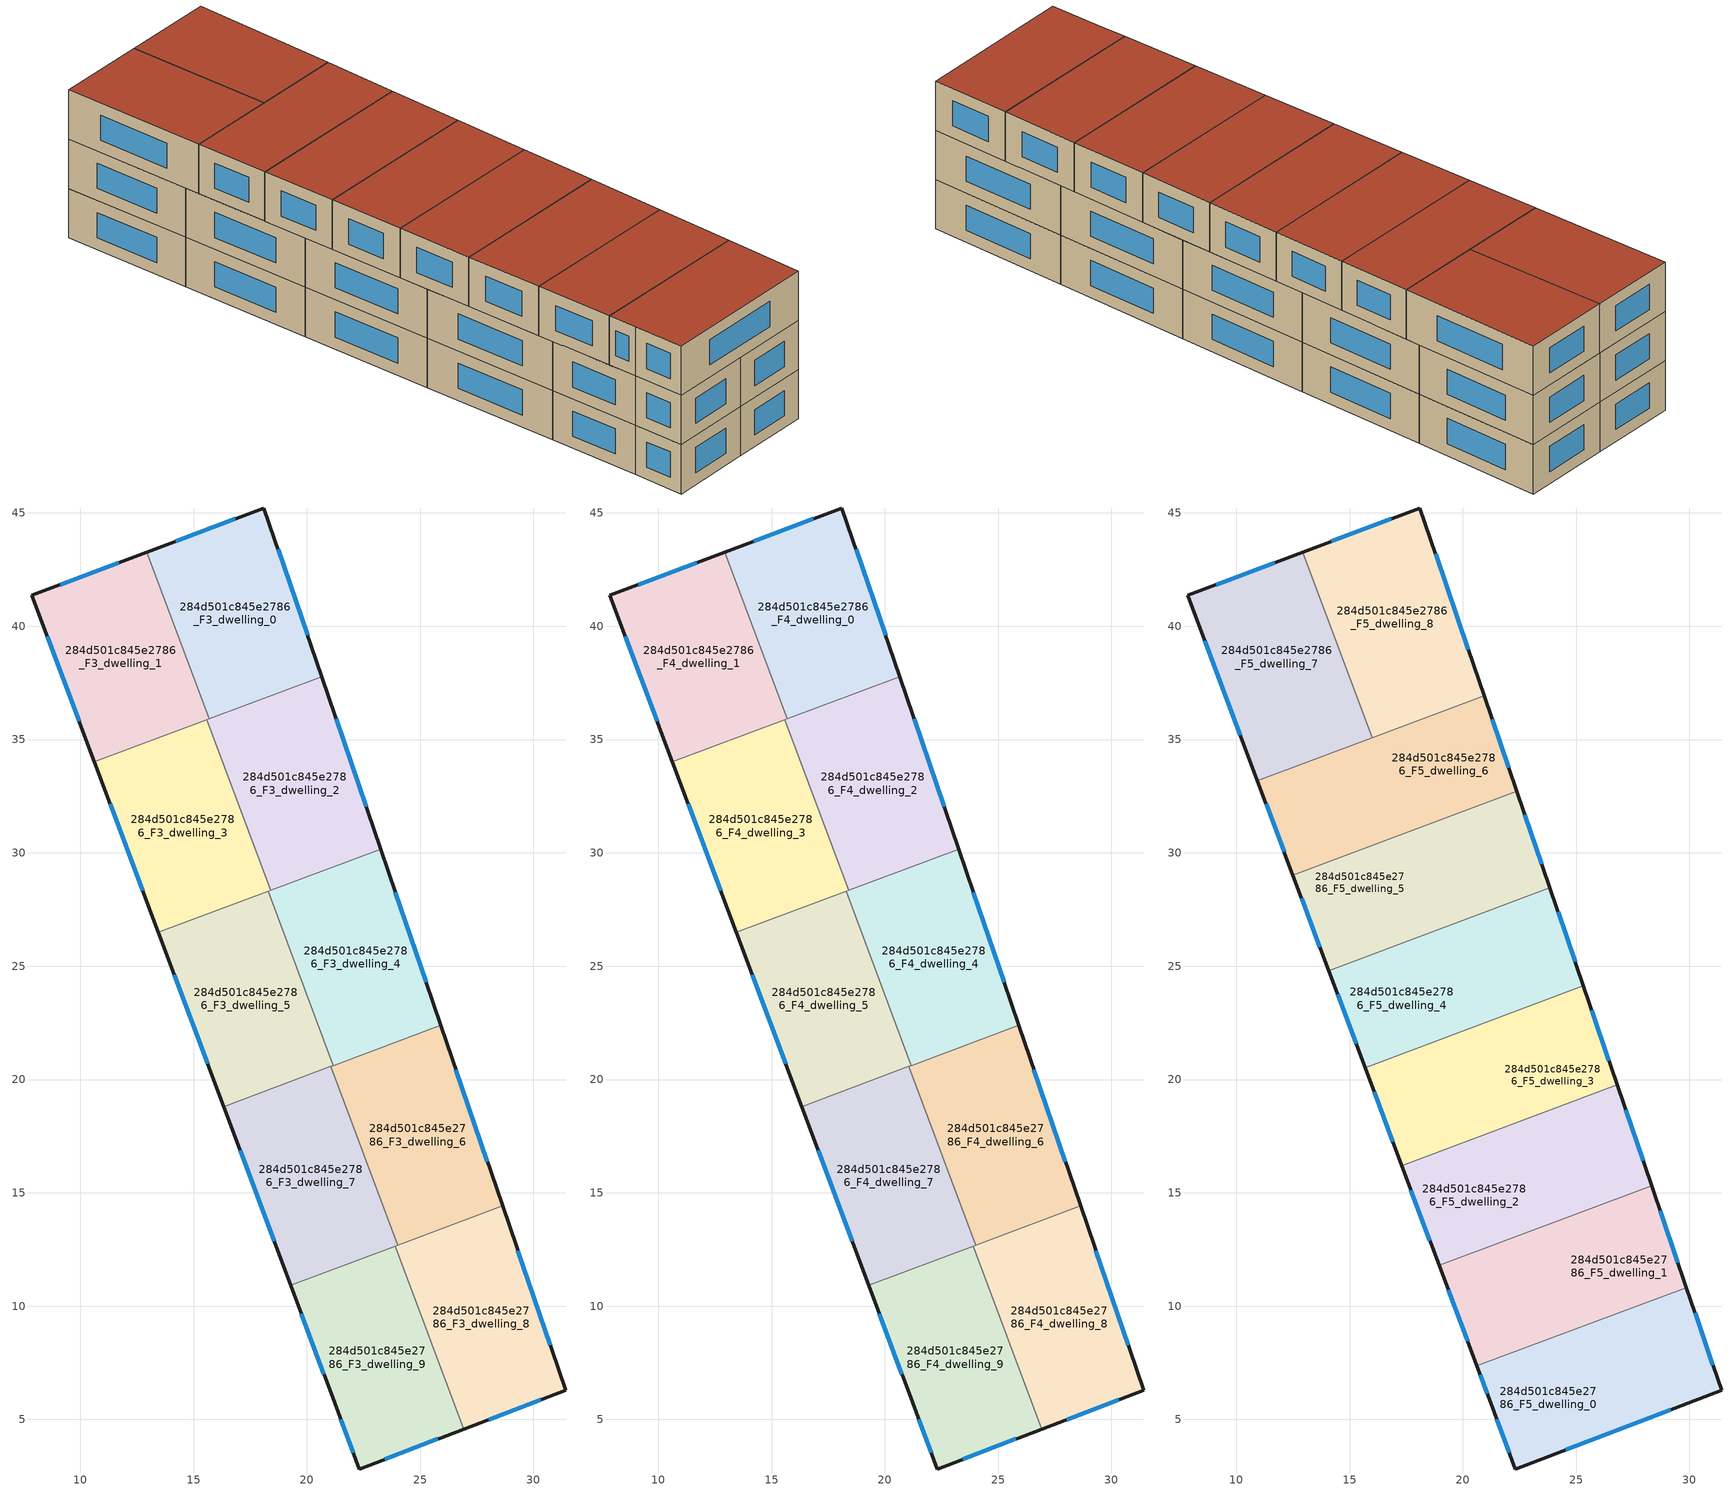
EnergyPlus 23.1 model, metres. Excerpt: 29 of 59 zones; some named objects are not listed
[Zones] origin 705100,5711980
284d501c845e2786_F3_dwelling_0
 floor to 284d501c845e2786_F2_dwelling_0 (EU_floor_Construction): 18.11,45.22 20.65,37.77 15.7,35.91 12.94,43.27 z9
 wall outside (EU_wall_Construction): 20.65,37.77 18.11,45.22 12.94,43.27 z9:12
 wall to 284d501c845e2786_F3_dwelling_1 (EU_wall_Construction): 12.94,43.27 15.7,35.91 z9:12
 wall to 284d501c845e2786_F3_dwelling_2 (EU_wall_Construction): 15.7,35.91 20.65,37.77 z9:12
 window (EU_Window_Construction): 16.84,44.74 14.21,43.75 / 20.03,39.59 18.73,43.39 z9.73:11.27
284d501c845e2786_F3_dwelling_1
 floor to 284d501c845e2786_F2_dwelling_1 (EU_floor_Construction): 12.94,43.27 15.7,35.91 10.63,34.02 7.87,41.36 z9
 wall outside (EU_wall_Construction): 12.94,43.27 7.87,41.36 10.63,34.02 z9:12
 wall to 284d501c845e2786_F3_dwelling_3 (EU_wall_Construction): 10.63,34.02 15.59,35.87 z9:12
 wall to 284d501c845e2786_F3_dwelling_2 (EU_wall_Construction): 15.59,35.87 15.7,35.91 z9:12
 window (EU_Window_Construction): 8.55,39.56 9.95,35.81 / 11.7,42.8 9.11,41.83 z9.73:11.27
284d501c845e2786_F3_dwelling_2
 floor to 284d501c845e2786_F2_dwelling_2 (EU_floor_Construction): 20.65,37.77 23.25,30.17 18.4,28.35 15.59,35.87 z9
 wall outside (EU_wall_Construction): 23.25,30.17 20.65,37.77 z9:12
 wall to 284d501c845e2786_F3_dwelling_3 (EU_wall_Construction): 15.59,35.87 18.4,28.35 z9:12
 wall to 284d501c845e2786_F3_dwelling_4 (EU_wall_Construction): 18.4,28.35 23.25,30.17 z9:12
 window (EU_Window_Construction): 22.62,32.03 21.29,35.91 z9.73:11.27
284d501c845e2786_F3_dwelling_3
 floor to 284d501c845e2786_F2_dwelling_3 (EU_floor_Construction): 15.59,35.87 18.4,28.35 13.45,26.5 10.63,34.02 z9
 wall outside (EU_wall_Construction): 10.63,34.02 13.45,26.5 z9:12
 wall to 284d501c845e2786_F3_dwelling_5 (EU_wall_Construction): 13.45,26.5 18.3,28.31 z9:12
 wall to 284d501c845e2786_F3_dwelling_4 (EU_wall_Construction): 18.3,28.31 18.4,28.35 z9:12
 window (EU_Window_Construction): 11.32,32.18 12.76,28.34 z9.73:11.27
284d501c845e2786_F3_dwelling_4
 floor to 284d501c845e2786_F2_dwelling_4 (EU_floor_Construction): 23.25,30.17 25.91,22.39 21.18,20.62 18.3,28.31 z9
 wall outside (EU_wall_Construction): 25.91,22.39 23.25,30.17 z9:12
 wall to 284d501c845e2786_F3_dwelling_5 (EU_wall_Construction): 18.3,28.31 21.18,20.62 z9:12
 wall to 284d501c845e2786_F3_dwelling_6 (EU_wall_Construction): 21.18,20.62 25.91,22.39 z9:12
 window (EU_Window_Construction): 25.26,24.29 23.9,28.26 z9.73:11.27
284d501c845e2786_F3_dwelling_5
 floor to 284d501c845e2786_F2_dwelling_5 (EU_floor_Construction): 18.3,28.31 21.18,20.62 16.33,18.8 13.45,26.5 z9
 wall outside (EU_wall_Construction): 13.45,26.5 16.33,18.8 z9:12
 wall to 284d501c845e2786_F3_dwelling_7 (EU_wall_Construction): 16.33,18.8 21.07,20.58 z9:12
 wall to 284d501c845e2786_F3_dwelling_6 (EU_wall_Construction): 21.07,20.58 21.18,20.62 z9:12
 window (EU_Window_Construction): 14.15,24.61 15.62,20.69 z9.73:11.27
284d501c845e2786_F3_dwelling_6
 floor to 284d501c845e2786_F2_dwelling_6 (EU_floor_Construction): 25.91,22.39 28.64,14.43 24.02,12.7 21.07,20.58 z9
 wall outside (EU_wall_Construction): 28.64,14.43 25.91,22.39 z9:12
 wall to 284d501c845e2786_F3_dwelling_7 (EU_wall_Construction): 21.07,20.58 24.02,12.7 z9:12
 wall to 284d501c845e2786_F3_dwelling_8 (EU_wall_Construction): 24.02,12.7 28.64,14.43 z9:12
 window (EU_Window_Construction): 27.97,16.38 26.58,20.44 z9.73:11.27
284d501c845e2786_F3_dwelling_7
 floor to 284d501c845e2786_F2_dwelling_7 (EU_floor_Construction): 21.07,20.58 24.02,12.7 19.29,10.93 16.33,18.8 z9
 wall outside (EU_wall_Construction): 16.33,18.8 19.29,10.93 z9:12
 wall to 284d501c845e2786_F3_dwelling_9 (EU_wall_Construction): 19.29,10.93 23.89,12.65 z9:12
 wall to 284d501c845e2786_F3_dwelling_8 (EU_wall_Construction): 23.89,12.65 24.02,12.7 z9:12
 window (EU_Window_Construction): 17.05,16.88 18.56,12.85 z9.73:11.27
284d501c845e2786_F3_dwelling_8
 floor to 284d501c845e2786_F2_dwelling_8 (EU_floor_Construction): 28.64,14.43 31.42,6.29 26.92,4.57 23.89,12.65 z9
 wall outside (EU_wall_Construction): 26.92,4.57 31.42,6.29 28.64,14.43 z9:12
 wall to 284d501c845e2786_F3_dwelling_9 (EU_wall_Construction): 23.89,12.65 26.92,4.57 z9:12
 window (EU_Window_Construction): 30.74,8.28 29.32,12.43 / 28.02,4.99 30.31,5.87 z9.73:11.27
284d501c845e2786_F3_dwelling_9
 floor to 284d501c845e2786_F2_dwelling_9 (EU_floor_Construction): 23.89,12.65 26.92,4.57 22.3,2.81 21.23,5.73 19.29,10.93 z9
 wall outside (EU_wall_Construction): 19.29,10.93 21.23,5.73 22.3,2.81 26.92,4.57 z9:12
 window (EU_Window_Construction): 21.49,5.02 22.04,3.53 / 19.76,9.65 20.76,7 / 23.43,3.24 25.79,4.14 z9.73:11.27
284d501c845e2786_F4_dwelling_0
 floor to 284d501c845e2786_F3_dwelling_0 (EU_floor_Construction): 18.11,45.22 20.65,37.77 15.7,35.91 12.94,43.27 z12
 wall outside (EU_wall_Construction): 20.65,37.77 18.11,45.22 12.94,43.27 z12:15
 wall to 284d501c845e2786_F4_dwelling_1 (EU_wall_Construction): 12.94,43.27 15.7,35.91 z12:15
 wall to 284d501c845e2786_F4_dwelling_2 (EU_wall_Construction): 15.7,35.91 20.65,37.77 z12:15
 window (EU_Window_Construction): 16.84,44.74 14.21,43.75 / 20.03,39.59 18.73,43.39 z12.73:14.27
 ceiling adiabatic (EU_roof_Construction): 20.65,37.77 18.11,45.22 12.94,43.27 15.7,35.91 z15
284d501c845e2786_F4_dwelling_1
 floor to 284d501c845e2786_F3_dwelling_1 (EU_floor_Construction): 12.94,43.27 15.7,35.91 10.63,34.02 7.87,41.36 z12
 wall outside (EU_wall_Construction): 12.94,43.27 7.87,41.36 10.63,34.02 z12:15
 wall to 284d501c845e2786_F4_dwelling_3 (EU_wall_Construction): 10.63,34.02 15.59,35.87 z12:15
 wall to 284d501c845e2786_F4_dwelling_2 (EU_wall_Construction): 15.59,35.87 15.7,35.91 z12:15
 window (EU_Window_Construction): 8.55,39.56 9.95,35.81 / 11.7,42.8 9.11,41.83 z12.73:14.27
 ceiling adiabatic (EU_roof_Construction): 15.69,35.91 10.63,34.02 7.87,41.36 10.63,34.02 15.7,35.91 12.94,43.27 z15
284d501c845e2786_F4_dwelling_2
 floor to 284d501c845e2786_F3_dwelling_2 (EU_floor_Construction): 20.65,37.77 23.25,30.17 18.4,28.35 15.59,35.87 z12
 wall outside (EU_wall_Construction): 23.25,30.17 20.65,37.77 z12:15
 wall to 284d501c845e2786_F4_dwelling_3 (EU_wall_Construction): 15.59,35.87 18.4,28.35 z12:15
 wall to 284d501c845e2786_F4_dwelling_4 (EU_wall_Construction): 18.4,28.35 23.25,30.17 z12:15
 window (EU_Window_Construction): 22.62,32.03 21.29,35.91 z12.73:14.27
284d501c845e2786_F4_dwelling_3
 floor to 284d501c845e2786_F3_dwelling_3 (EU_floor_Construction): 15.59,35.87 18.4,28.35 13.45,26.5 10.63,34.02 z12
 wall outside (EU_wall_Construction): 10.63,34.02 13.45,26.5 z12:15
 wall to 284d501c845e2786_F4_dwelling_5 (EU_wall_Construction): 13.45,26.5 18.3,28.31 z12:15
 wall to 284d501c845e2786_F4_dwelling_4 (EU_wall_Construction): 18.3,28.31 18.4,28.35 z12:15
 window (EU_Window_Construction): 11.32,32.18 12.76,28.34 z12.73:14.27
284d501c845e2786_F4_dwelling_4
 floor to 284d501c845e2786_F3_dwelling_4 (EU_floor_Construction): 23.25,30.17 25.91,22.39 21.18,20.62 18.3,28.31 z12
 wall outside (EU_wall_Construction): 25.91,22.39 23.25,30.17 z12:15
 wall to 284d501c845e2786_F4_dwelling_5 (EU_wall_Construction): 18.3,28.31 21.18,20.62 z12:15
 wall to 284d501c845e2786_F4_dwelling_6 (EU_wall_Construction): 21.18,20.62 25.91,22.39 z12:15
 window (EU_Window_Construction): 25.26,24.29 23.9,28.26 z12.73:14.27
284d501c845e2786_F4_dwelling_5
 floor to 284d501c845e2786_F3_dwelling_5 (EU_floor_Construction): 18.3,28.31 21.18,20.62 16.33,18.8 13.45,26.5 z12
 wall outside (EU_wall_Construction): 13.45,26.5 16.33,18.8 z12:15
 wall to 284d501c845e2786_F4_dwelling_7 (EU_wall_Construction): 16.33,18.8 21.07,20.58 z12:15
 wall to 284d501c845e2786_F4_dwelling_6 (EU_wall_Construction): 21.07,20.58 21.18,20.62 z12:15
 window (EU_Window_Construction): 14.15,24.61 15.62,20.69 z12.73:14.27
284d501c845e2786_F4_dwelling_6
 floor to 284d501c845e2786_F3_dwelling_6 (EU_floor_Construction): 25.91,22.39 28.64,14.43 24.02,12.7 21.07,20.58 z12
 wall outside (EU_wall_Construction): 28.64,14.43 25.91,22.39 z12:15
 wall to 284d501c845e2786_F4_dwelling_7 (EU_wall_Construction): 21.07,20.58 24.02,12.7 z12:15
 wall to 284d501c845e2786_F4_dwelling_8 (EU_wall_Construction): 24.02,12.7 28.64,14.43 z12:15
 window (EU_Window_Construction): 27.97,16.38 26.58,20.44 z12.73:14.27
 ceiling adiabatic (EU_roof_Construction): 28.64,14.43 26.81,19.76 22.04,17.97 23.68,13.58 28.33,15.32 z15
284d501c845e2786_F4_dwelling_7
 floor to 284d501c845e2786_F3_dwelling_7 (EU_floor_Construction): 21.07,20.58 24.02,12.7 19.29,10.93 16.33,18.8 z12
 wall outside (EU_wall_Construction): 16.33,18.8 19.29,10.93 z12:15
 wall to 284d501c845e2786_F4_dwelling_9 (EU_wall_Construction): 19.29,10.93 23.89,12.65 z12:15
 wall to 284d501c845e2786_F4_dwelling_8 (EU_wall_Construction): 23.89,12.65 24.02,12.7 z12:15
 window (EU_Window_Construction): 17.05,16.88 18.56,12.85 z12.73:14.27
 ceiling adiabatic (EU_roof_Construction): 22.04,17.97 21.07,20.58 16.33,18.8 17.31,16.2 z15
284d501c845e2786_F4_dwelling_8
 floor to 284d501c845e2786_F3_dwelling_8 (EU_floor_Construction): 28.64,14.43 31.42,6.29 26.92,4.57 23.89,12.65 z12
 wall outside (EU_wall_Construction): 26.92,4.57 31.42,6.29 28.64,14.43 z12:15
 wall to 284d501c845e2786_F4_dwelling_9 (EU_wall_Construction): 23.89,12.65 26.92,4.57 z12:15
 window (EU_Window_Construction): 30.74,8.28 29.32,12.43 / 28.02,4.99 30.31,5.87 z12.73:14.27
284d501c845e2786_F4_dwelling_9
 floor to 284d501c845e2786_F3_dwelling_9 (EU_floor_Construction): 23.89,12.65 26.92,4.57 22.3,2.81 21.23,5.73 19.29,10.93 z12
 wall outside (EU_wall_Construction): 19.29,10.93 21.23,5.73 22.3,2.81 26.92,4.57 z12:15
 window (EU_Window_Construction): 21.49,5.02 22.04,3.53 / 19.76,9.65 20.76,7 / 23.43,3.24 25.79,4.14 z12.73:14.27
284d501c845e2786_F5_dwelling_0
 floor to 284d501c845e2786_F4_dwelling_9 (EU_floor_Construction): 25.23,9.09 26.92,4.57 22.3,2.81 21.23,5.73 20.62,7.36 z15
 floor to 284d501c845e2786_F4_dwelling_8 (EU_floor_Construction): 29.87,10.82 31.42,6.29 26.92,4.57 25.23,9.09 z15
 wall outside (EU_wall_Construction): 20.62,7.36 21.23,5.73 22.3,2.81 31.42,6.29 29.87,10.82 z15:18
 wall to 284d501c845e2786_F5_dwelling_1 (EU_wall_Construction): 29.87,10.82 20.62,7.36 z15:18
 window (EU_Window_Construction): 24.53,3.66 29.19,5.44 / 21.49,5.02 22.04,3.53 / 20.77,6.96 21.08,6.13 / 31.04,7.4 30.25,9.71 z15.73:17.27
 roof outside (EU_roof_Construction): 31.42,6.29 29.87,10.82 20.62,7.36 21.23,5.73 22.3,2.81 z18
284d501c845e2786_F5_dwelling_1
 floor to 284d501c845e2786_F4_dwelling_8 (EU_floor_Construction): 28.63,14.43 29.87,10.82 25.23,9.09 23.89,12.65 z15
 floor to 284d501c845e2786_F4_dwelling_9 (EU_floor_Construction): 23.89,12.65 25.23,9.09 20.62,7.36 19.29,10.93 z15
 floor to 284d501c845e2786_F4_dwelling_7 (EU_floor_Construction): 23.68,13.58 24.02,12.7 19.29,10.93 18.95,11.81 z15
 floor to 284d501c845e2786_F4_dwelling_6 (EU_floor_Construction): 28.33,15.32 28.63,14.43 24.02,12.7 23.68,13.58 z15
 wall outside (EU_wall_Construction): 18.95,11.81 20.62,7.36 / 29.87,10.82 28.33,15.32 z15:18
 wall to 284d501c845e2786_F5_dwelling_2 (EU_wall_Construction): 28.33,15.32 18.95,11.81 z15:18
 window (EU_Window_Construction): 19.36,10.72 20.21,8.45 / 29.49,11.92 28.71,14.22 z15.73:17.27
 roof outside (EU_roof_Construction): 29.87,10.82 28.33,15.32 18.95,11.81 20.62,7.36 z18
284d501c845e2786_F5_dwelling_2
 floor to 284d501c845e2786_F4_dwelling_7 (EU_floor_Construction): 22.04,17.97 23.68,13.58 18.95,11.81 17.31,16.2 z15
 floor adiabatic (EU_floor_Construction): 26.81,19.76 28.33,15.32 23.68,13.58 22.04,17.97 z15
 wall outside (EU_wall_Construction): 17.31,16.2 18.95,11.81 / 28.33,15.32 26.81,19.76 z15:18
 wall to 284d501c845e2786_F5_dwelling_3 (EU_wall_Construction): 26.81,19.76 17.31,16.2 z15:18
 window (EU_Window_Construction): 17.71,15.12 18.55,12.89 / 27.96,16.41 27.18,18.67 z15.73:17.27
 roof outside (EU_roof_Construction): 28.33,15.32 26.81,19.76 17.31,16.2 18.95,11.81 z18
284d501c845e2786_F5_dwelling_3
 floor to 284d501c845e2786_F4_dwelling_6 (EU_floor_Construction): 25.91,22.39 26.81,19.76 22.04,17.97 21.07,20.58 z15
 floor to 284d501c845e2786_F4_dwelling_4 (EU_floor_Construction): 25.31,24.13 25.91,22.39 21.18,20.62 20.53,22.34 z15
 floor to 284d501c845e2786_F4_dwelling_5 (EU_floor_Construction): 20.53,22.34 21.18,20.62 16.33,18.8 15.68,20.53 z15
 floor adiabatic (EU_floor_Construction): 21.07,20.58 22.04,17.97 17.31,16.2 15.68,20.53 16.33,18.8 z15
 wall outside (EU_wall_Construction): 15.68,20.53 17.31,16.2 / 26.81,19.76 25.31,24.13 z15:18
 wall to 284d501c845e2786_F5_dwelling_4 (EU_wall_Construction): 25.31,24.13 15.68,20.53 z15:18
 window (EU_Window_Construction): 16.08,19.47 16.91,17.26 / 26.45,20.83 25.68,23.06 z15.73:17.27
 roof outside (EU_roof_Construction): 26.81,19.76 25.31,24.13 15.68,20.53 17.31,16.2 z18
284d501c845e2786_F5_dwelling_4
 floor to 284d501c845e2786_F4_dwelling_4 (EU_floor_Construction): 23.84,28.46 25.31,24.13 20.53,22.34 18.93,26.62 z15
 floor to 284d501c845e2786_F4_dwelling_5 (EU_floor_Construction): 18.93,26.62 20.53,22.34 15.68,20.53 14.08,24.8 z15
 wall outside (EU_wall_Construction): 14.08,24.8 15.68,20.53 / 25.31,24.13 23.84,28.46 z15:18
 wall to 284d501c845e2786_F5_dwelling_5 (EU_wall_Construction): 23.84,28.46 14.08,24.8 z15:18
 window (EU_Window_Construction): 14.47,23.76 15.29,21.58 / 24.95,25.19 24.2,27.4 z15.73:17.27
 roof outside (EU_roof_Construction): 25.31,24.13 23.84,28.46 14.08,24.8 15.68,20.53 z18
284d501c845e2786_F5_dwelling_5
 floor to 284d501c845e2786_F4_dwelling_3 (EU_floor_Construction): 17.46,30.88 18.4,28.35 13.45,26.5 12.5,29.02 z15
 floor to 284d501c845e2786_F4_dwelling_2 (EU_floor_Construction): 22.38,32.72 23.25,30.17 18.4,28.35 17.46,30.88 z15
 floor to 284d501c845e2786_F4_dwelling_4 (EU_floor_Construction): 23.25,30.17 23.84,28.46 18.93,26.62 18.3,28.31 z15
 floor to 284d501c845e2786_F4_dwelling_5 (EU_floor_Construction): 18.3,28.31 18.93,26.62 14.08,24.8 13.45,26.5 z15
 wall outside (EU_wall_Construction): 12.5,29.02 14.08,24.8 / 23.84,28.46 22.38,32.72 z15:18
 wall to 284d501c845e2786_F5_dwelling_6 (EU_wall_Construction): 22.38,32.72 12.5,29.02 z15:18
 window (EU_Window_Construction): 12.89,27.99 13.69,25.84 / 23.48,29.5 22.74,31.68 z15.73:17.27
 roof outside (EU_roof_Construction): 23.84,28.46 22.38,32.72 12.5,29.02 14.08,24.8 z18
284d501c845e2786_F5_dwelling_6
 floor to 284d501c845e2786_F4_dwelling_2 (EU_floor_Construction): 20.94,36.93 22.38,32.72 17.46,30.88 15.9,35.05 z15
 floor to 284d501c845e2786_F4_dwelling_3 (EU_floor_Construction): 15.9,35.05 17.46,30.88 12.5,29.02 10.94,33.19 z15
 wall outside (EU_wall_Construction): 10.94,33.19 12.5,29.02 / 22.38,32.72 20.94,36.93 z15:18
 wall to 284d501c845e2786_F5_dwelling_7 (EU_wall_Construction): 16,35.08 10.94,33.19 z15:18
 wall to 284d501c845e2786_F5_dwelling_8 (EU_wall_Construction): 20.94,36.93 16,35.08 z15:18
 window (EU_Window_Construction): 11.32,32.17 12.12,30.04 / 22.03,33.75 21.29,35.9 z15.73:17.27
 roof outside (EU_roof_Construction): 22.38,32.72 20.94,36.93 10.94,33.19 12.5,29.02 z18
284d501c845e2786_F5_dwelling_7
 floor to 284d501c845e2786_F4_dwelling_1 (EU_floor_Construction): 12.94,43.27 15.69,35.91 10.63,34.02 7.87,41.36 z15
 floor to 284d501c845e2786_F4_dwelling_3 (EU_floor_Construction): 15.59,35.87 15.9,35.05 10.94,33.19 10.63,34.02 z15
 floor to 284d501c845e2786_F4_dwelling_2 (EU_floor_Construction): 15.69,35.91 16,35.08 15.9,35.05 15.59,35.87 z15
 wall outside (EU_wall_Construction): 12.94,43.27 7.87,41.36 10.94,33.19 z15:18
 wall to 284d501c845e2786_F5_dwelling_8 (EU_wall_Construction): 16,35.08 12.94,43.27 z15:18
 window (EU_Window_Construction): 11.7,42.8 9.11,41.83 / 8.62,39.36 10.19,35.19 z15.73:17.27
 roof outside (EU_roof_Construction): 16,35.08 12.94,43.27 7.87,41.36 10.94,33.19 z18
284d501c845e2786_F5_dwelling_8
 floor to 284d501c845e2786_F4_dwelling_2 (EU_floor_Construction): 20.65,37.77 20.94,36.93 16,35.08 15.69,35.91 z15
 floor adiabatic (EU_floor_Construction): 18.11,45.22 20.94,36.93 20.65,37.77 15.69,35.91 15.82,35.57 12.94,43.27 z15
 wall outside (EU_wall_Construction): 20.94,36.93 18.11,45.22 12.94,43.27 z15:18
 window (EU_Window_Construction): 16.84,44.74 14.2,43.75 / 20.25,38.96 18.8,43.19 z15.73:17.27
 roof outside (EU_roof_Construction): 20.94,36.93 18.11,45.22 12.94,43.27 16,35.08 z18
[Building]
EU S2 Campaign: North Axis=0; Terrain=City; Solar Distribution=FullExterior
[Site:Location]
London: Latitude=51.5; Longitude=-0.5; Time Zone=0; Elevation=25
[SizingPeriod:WeatherFileDays]
AnnualSizingPeriod: Begin Month=1; Begin Day of Month=1; End Month=12; End Day of Month=31; Day of Week for Start Day=Monday; Use Weather File Daylight Saving Period=No; Use Weather File Rain and Snow Indicators=No
[MATERIAL]
EU_InternalMass_Material: Roughness=MediumRough; Thickness=0.1; Conductivity=1; Density=1800; Specific Heat=900; Thermal Absorptance=0.9; Solar Absorptance=0.7; Visible Absorptance=0.7
[MATERIAL:NOMASS] Roughness=MediumRough; Thermal Absorptance=0.9; Solar Absorptance=0.7; Visible Absorptance=0.7
Name | Thermal Resistance
EU_wall_NoMass | 0.50783
EU_roof_NoMass | 0.465511
EU_floor_NoMass | 2.03132
[WINDOWMATERIAL:SIMPLEGLAZINGSYSTEM]
EU_Window_SimpleGlazing: UFactor=4.38586; Solar Heat Gain Coefficient=0.85; Visible Transmittance=0.85
[CONSTRUCTION]
EU_wall_Construction: EU_wall_NoMass
EU_roof_Construction: EU_roof_NoMass
EU_floor_Construction: EU_floor_NoMass
EU_InternalMass_Construction: EU_InternalMass_Material
EU_Window_Construction: EU_Window_SimpleGlazing
[ZONE] Type=1; Multiplier=1; Ceiling Height=autocalculate; Floor Area=autocalculate; Part of Total Floor Area=Yes
Name | Volume
284d501c845e2786_F3_dwelling_0; 284d501c845e2786_F4_dwelling_0 | 127.549
284d501c845e2786_F5_dwelling_0 | 141.739
284d501c845e2786_F3_dwelling_1; 284d501c845e2786_F4_dwelling_1 | 127.564
284d501c845e2786_F5_dwelling_1 | 141.717
284d501c845e2786_F3_dwelling_2; 284d501c845e2786_F4_dwelling_2 | 127.561
284d501c845e2786_F5_dwelling_2 | 141.737
284d501c845e2786_F3_dwelling_3; 284d501c845e2786_F4_dwelling_3 | 127.566
284d501c845e2786_F5_dwelling_3; 284d501c845e2786_F5_dwelling_8 | 141.728
284d501c845e2786_F3_dwelling_4; 284d501c845e2786_F4_dwelling_4 | 127.56
284d501c845e2786_F5_dwelling_4 | 141.749
284d501c845e2786_F3_dwelling_5; 284d501c845e2786_F4_dwelling_5 | 127.565
284d501c845e2786_F5_dwelling_5 | 141.719
284d501c845e2786_F3_dwelling_6; 284d501c845e2786_F4_dwelling_6 | 127.554
284d501c845e2786_F5_dwelling_6 | 141.732
284d501c845e2786_F3_dwelling_7; 284d501c845e2786_F4_dwelling_7 | 127.557
284d501c845e2786_F5_dwelling_7 | 141.726
284d501c845e2786_F3_dwelling_8; 284d501c845e2786_F4_dwelling_8 | 127.567
284d501c845e2786_F3_dwelling_9; 284d501c845e2786_F4_dwelling_9 | 127.558
[INTERNALMASS] Construction=EU_InternalMass_Construction
Name | Zone or ZoneList | Surface Area
284d501c845e2786_F3_dwelling_0_EU_InternalMass | 284d501c845e2786_F3_dwelling_0 | 42.5163
284d501c845e2786_F3_dwelling_1_EU_InternalMass | 284d501c845e2786_F3_dwelling_1 | 42.5213
284d501c845e2786_F3_dwelling_2_EU_InternalMass | 284d501c845e2786_F3_dwelling_2 | 42.5202
284d501c845e2786_F3_dwelling_3_EU_InternalMass | 284d501c845e2786_F3_dwelling_3 | 42.5219
284d501c845e2786_F3_dwelling_4_EU_InternalMass | 284d501c845e2786_F3_dwelling_4 | 42.5201
284d501c845e2786_F3_dwelling_5_EU_InternalMass | 284d501c845e2786_F3_dwelling_5 | 42.5216
284d501c845e2786_F3_dwelling_6_EU_InternalMass | 284d501c845e2786_F3_dwelling_6 | 42.5181
284d501c845e2786_F3_dwelling_7_EU_InternalMass | 284d501c845e2786_F3_dwelling_7 | 42.5192
284d501c845e2786_F3_dwelling_8_EU_InternalMass | 284d501c845e2786_F3_dwelling_8 | 42.5224
284d501c845e2786_F3_dwelling_9_EU_InternalMass | 284d501c845e2786_F3_dwelling_9 | 42.5195
284d501c845e2786_F4_dwelling_0_EU_InternalMass | 284d501c845e2786_F4_dwelling_0 | 42.5163
284d501c845e2786_F4_dwelling_1_EU_InternalMass | 284d501c845e2786_F4_dwelling_1 | 42.5213
284d501c845e2786_F4_dwelling_2_EU_InternalMass | 284d501c845e2786_F4_dwelling_2 | 42.5202
284d501c845e2786_F4_dwelling_3_EU_InternalMass | 284d501c845e2786_F4_dwelling_3 | 42.5219
284d501c845e2786_F4_dwelling_4_EU_InternalMass | 284d501c845e2786_F4_dwelling_4 | 42.5201
284d501c845e2786_F4_dwelling_5_EU_InternalMass | 284d501c845e2786_F4_dwelling_5 | 42.5216
284d501c845e2786_F4_dwelling_6_EU_InternalMass | 284d501c845e2786_F4_dwelling_6 | 42.5181
284d501c845e2786_F4_dwelling_7_EU_InternalMass | 284d501c845e2786_F4_dwelling_7 | 42.5192
284d501c845e2786_F4_dwelling_8_EU_InternalMass | 284d501c845e2786_F4_dwelling_8 | 42.5224
284d501c845e2786_F4_dwelling_9_EU_InternalMass | 284d501c845e2786_F4_dwelling_9 | 42.5195
284d501c845e2786_F5_dwelling_0_EU_InternalMass | 284d501c845e2786_F5_dwelling_0 | 47.2464
284d501c845e2786_F5_dwelling_1_EU_InternalMass | 284d501c845e2786_F5_dwelling_1 | 47.2389
284d501c845e2786_F5_dwelling_2_EU_InternalMass | 284d501c845e2786_F5_dwelling_2 | 47.2455
284d501c845e2786_F5_dwelling_3_EU_InternalMass | 284d501c845e2786_F5_dwelling_3 | 47.2426
284d501c845e2786_F5_dwelling_4_EU_InternalMass | 284d501c845e2786_F5_dwelling_4 | 47.2494
284d501c845e2786_F5_dwelling_5_EU_InternalMass | 284d501c845e2786_F5_dwelling_5 | 47.2397
284d501c845e2786_F5_dwelling_6_EU_InternalMass | 284d501c845e2786_F5_dwelling_6 | 47.2437
284d501c845e2786_F5_dwelling_7_EU_InternalMass | 284d501c845e2786_F5_dwelling_7 | 47.2424
284d501c845e2786_F5_dwelling_8_EU_InternalMass | 284d501c845e2786_F5_dwelling_8 | 47.2406
[OTHEREQUIPMENT] Fuel Type=Electricity; Design Level Calculation Method=Watts/Area; Power per Zone Floor Area=1; Fraction Latent=0; Fraction Radiant=0; Fraction Lost=0; Carbon Dioxide Generation Rate=0; EndUse Subcategory=EU_Step8_InternalGains
Name | Zone or ZoneList or Space or SpaceList | Schedule
EU_Step8_InternalGain_284d501c845e2786_F3_dwelling_0_f000 | 284d501c845e2786_F3_dwelling_0 | EU_Step8_GainSchedule_284d501c845e2786_F3_dwelling_0_f000
EU_Step8_InternalGain_284d501c845e2786_F3_dwelling_1_f000 | 284d501c845e2786_F3_dwelling_1 | EU_Step8_GainSchedule_284d501c845e2786_F3_dwelling_1_f000
EU_Step8_InternalGain_284d501c845e2786_F3_dwelling_2_f000 | 284d501c845e2786_F3_dwelling_2 | EU_Step8_GainSchedule_284d501c845e2786_F3_dwelling_2_f000
EU_Step8_InternalGain_284d501c845e2786_F3_dwelling_3_f000 | 284d501c845e2786_F3_dwelling_3 | EU_Step8_GainSchedule_284d501c845e2786_F3_dwelling_3_f000
EU_Step8_InternalGain_284d501c845e2786_F3_dwelling_4_f000 | 284d501c845e2786_F3_dwelling_4 | EU_Step8_GainSchedule_284d501c845e2786_F3_dwelling_4_f000
EU_Step8_InternalGain_284d501c845e2786_F3_dwelling_5_f000 | 284d501c845e2786_F3_dwelling_5 | EU_Step8_GainSchedule_284d501c845e2786_F3_dwelling_5_f000
EU_Step8_InternalGain_284d501c845e2786_F3_dwelling_6_f000 | 284d501c845e2786_F3_dwelling_6 | EU_Step8_GainSchedule_284d501c845e2786_F3_dwelling_6_f000
EU_Step8_InternalGain_284d501c845e2786_F3_dwelling_7_f000 | 284d501c845e2786_F3_dwelling_7 | EU_Step8_GainSchedule_284d501c845e2786_F3_dwelling_7_f000
EU_Step8_InternalGain_284d501c845e2786_F3_dwelling_8_f000 | 284d501c845e2786_F3_dwelling_8 | EU_Step8_GainSchedule_284d501c845e2786_F3_dwelling_8_f000
EU_Step8_InternalGain_284d501c845e2786_F3_dwelling_9_f000 | 284d501c845e2786_F3_dwelling_9 | EU_Step8_GainSchedule_284d501c845e2786_F3_dwelling_9_f000
EU_Step8_InternalGain_284d501c845e2786_F4_dwelling_0_f000 | 284d501c845e2786_F4_dwelling_0 | EU_Step8_GainSchedule_284d501c845e2786_F4_dwelling_0_f000
EU_Step8_InternalGain_284d501c845e2786_F4_dwelling_1_f000 | 284d501c845e2786_F4_dwelling_1 | EU_Step8_GainSchedule_284d501c845e2786_F4_dwelling_1_f000
EU_Step8_InternalGain_284d501c845e2786_F4_dwelling_2_f000 | 284d501c845e2786_F4_dwelling_2 | EU_Step8_GainSchedule_284d501c845e2786_F4_dwelling_2_f000
EU_Step8_InternalGain_284d501c845e2786_F4_dwelling_3_f000 | 284d501c845e2786_F4_dwelling_3 | EU_Step8_GainSchedule_284d501c845e2786_F4_dwelling_3_f000
EU_Step8_InternalGain_284d501c845e2786_F4_dwelling_4_f000 | 284d501c845e2786_F4_dwelling_4 | EU_Step8_GainSchedule_284d501c845e2786_F4_dwelling_4_f000
EU_Step8_InternalGain_284d501c845e2786_F4_dwelling_5_f000 | 284d501c845e2786_F4_dwelling_5 | EU_Step8_GainSchedule_284d501c845e2786_F4_dwelling_5_f000
EU_Step8_InternalGain_284d501c845e2786_F4_dwelling_6_f000 | 284d501c845e2786_F4_dwelling_6 | EU_Step8_GainSchedule_284d501c845e2786_F4_dwelling_6_f000
EU_Step8_InternalGain_284d501c845e2786_F4_dwelling_7_f000 | 284d501c845e2786_F4_dwelling_7 | EU_Step8_GainSchedule_284d501c845e2786_F4_dwelling_7_f000
EU_Step8_InternalGain_284d501c845e2786_F4_dwelling_8_f000 | 284d501c845e2786_F4_dwelling_8 | EU_Step8_GainSchedule_284d501c845e2786_F4_dwelling_8_f000
EU_Step8_InternalGain_284d501c845e2786_F4_dwelling_9_f000 | 284d501c845e2786_F4_dwelling_9 | EU_Step8_GainSchedule_284d501c845e2786_F4_dwelling_9_f000
EU_Step8_InternalGain_284d501c845e2786_F5_dwelling_0_f000 | 284d501c845e2786_F5_dwelling_0 | EU_Step8_GainSchedule_284d501c845e2786_F5_dwelling_0_f000
EU_Step8_InternalGain_284d501c845e2786_F5_dwelling_1_f000 | 284d501c845e2786_F5_dwelling_1 | EU_Step8_GainSchedule_284d501c845e2786_F5_dwelling_1_f000
EU_Step8_InternalGain_284d501c845e2786_F5_dwelling_2_f000 | 284d501c845e2786_F5_dwelling_2 | EU_Step8_GainSchedule_284d501c845e2786_F5_dwelling_2_f000
EU_Step8_InternalGain_284d501c845e2786_F5_dwelling_3_f000 | 284d501c845e2786_F5_dwelling_3 | EU_Step8_GainSchedule_284d501c845e2786_F5_dwelling_3_f000
EU_Step8_InternalGain_284d501c845e2786_F5_dwelling_4_f000 | 284d501c845e2786_F5_dwelling_4 | EU_Step8_GainSchedule_284d501c845e2786_F5_dwelling_4_f000
EU_Step8_InternalGain_284d501c845e2786_F5_dwelling_5_f000 | 284d501c845e2786_F5_dwelling_5 | EU_Step8_GainSchedule_284d501c845e2786_F5_dwelling_5_f000
EU_Step8_InternalGain_284d501c845e2786_F5_dwelling_6_f000 | 284d501c845e2786_F5_dwelling_6 | EU_Step8_GainSchedule_284d501c845e2786_F5_dwelling_6_f000
EU_Step8_InternalGain_284d501c845e2786_F5_dwelling_7_f000 | 284d501c845e2786_F5_dwelling_7 | EU_Step8_GainSchedule_284d501c845e2786_F5_dwelling_7_f000
EU_Step8_InternalGain_284d501c845e2786_F5_dwelling_8_f000 | 284d501c845e2786_F5_dwelling_8 | EU_Step8_GainSchedule_284d501c845e2786_F5_dwelling_8_f000
[ZONEVENTILATION:DESIGNFLOWRATE] Schedule=EU_AlwaysOn; Design Flow Rate Calculation Method=AirChanges/Hour; Air Changes per Hour=0.537044; Ventilation Type=Natural; Fan Pressure Rise=0; Fan Total Efficiency=1; Constant Term Coefficient=1; Temperature Term Coefficient=0; Velocity Term Coefficient=0; Velocity Squared Term Coefficient=0; Minimum Indoor Temperature=-100; Maximum Indoor Temperature=100; Delta Temperature=-100; Minimum Outdoor Temperature=-100; Maximum Outdoor Temperature=100; Maximum Wind Speed=40
Name | Zone or ZoneList or Space or SpaceList
EU_ConstantAir_284d501c845e2786_F3_dwelling_0 | 284d501c845e2786_F3_dwelling_0
EU_ConstantAir_284d501c845e2786_F3_dwelling_1 | 284d501c845e2786_F3_dwelling_1
EU_ConstantAir_284d501c845e2786_F3_dwelling_2 | 284d501c845e2786_F3_dwelling_2
EU_ConstantAir_284d501c845e2786_F3_dwelling_3 | 284d501c845e2786_F3_dwelling_3
EU_ConstantAir_284d501c845e2786_F3_dwelling_4 | 284d501c845e2786_F3_dwelling_4
EU_ConstantAir_284d501c845e2786_F3_dwelling_5 | 284d501c845e2786_F3_dwelling_5
EU_ConstantAir_284d501c845e2786_F3_dwelling_6 | 284d501c845e2786_F3_dwelling_6
EU_ConstantAir_284d501c845e2786_F3_dwelling_7 | 284d501c845e2786_F3_dwelling_7
EU_ConstantAir_284d501c845e2786_F3_dwelling_8 | 284d501c845e2786_F3_dwelling_8
EU_ConstantAir_284d501c845e2786_F3_dwelling_9 | 284d501c845e2786_F3_dwelling_9
EU_ConstantAir_284d501c845e2786_F4_dwelling_0 | 284d501c845e2786_F4_dwelling_0
EU_ConstantAir_284d501c845e2786_F4_dwelling_1 | 284d501c845e2786_F4_dwelling_1
EU_ConstantAir_284d501c845e2786_F4_dwelling_2 | 284d501c845e2786_F4_dwelling_2
EU_ConstantAir_284d501c845e2786_F4_dwelling_3 | 284d501c845e2786_F4_dwelling_3
EU_ConstantAir_284d501c845e2786_F4_dwelling_4 | 284d501c845e2786_F4_dwelling_4
EU_ConstantAir_284d501c845e2786_F4_dwelling_5 | 284d501c845e2786_F4_dwelling_5
EU_ConstantAir_284d501c845e2786_F4_dwelling_6 | 284d501c845e2786_F4_dwelling_6
EU_ConstantAir_284d501c845e2786_F4_dwelling_7 | 284d501c845e2786_F4_dwelling_7
EU_ConstantAir_284d501c845e2786_F4_dwelling_8 | 284d501c845e2786_F4_dwelling_8
EU_ConstantAir_284d501c845e2786_F4_dwelling_9 | 284d501c845e2786_F4_dwelling_9
EU_ConstantAir_284d501c845e2786_F5_dwelling_0 | 284d501c845e2786_F5_dwelling_0
EU_ConstantAir_284d501c845e2786_F5_dwelling_1 | 284d501c845e2786_F5_dwelling_1
EU_ConstantAir_284d501c845e2786_F5_dwelling_2 | 284d501c845e2786_F5_dwelling_2
EU_ConstantAir_284d501c845e2786_F5_dwelling_3 | 284d501c845e2786_F5_dwelling_3
EU_ConstantAir_284d501c845e2786_F5_dwelling_4 | 284d501c845e2786_F5_dwelling_4
EU_ConstantAir_284d501c845e2786_F5_dwelling_5 | 284d501c845e2786_F5_dwelling_5
EU_ConstantAir_284d501c845e2786_F5_dwelling_6 | 284d501c845e2786_F5_dwelling_6
EU_ConstantAir_284d501c845e2786_F5_dwelling_7 | 284d501c845e2786_F5_dwelling_7
EU_ConstantAir_284d501c845e2786_F5_dwelling_8 | 284d501c845e2786_F5_dwelling_8
[HVACTEMPLATE:ZONE:IDEALLOADSAIRSYSTEM] System Availability Schedule=EU_AlwaysOn; Maximum Heating Supply Air Temperature=50; Minimum Cooling Supply Air Temperature=13; Maximum Heating Supply Air Humidity Ratio=0.0156; Minimum Cooling Supply Air Humidity Ratio=0.0077; Heating Limit=NoLimit; Cooling Limit=NoLimit; Heating Availability Schedule=EU_AlwaysOn; Cooling Availability Schedule=EU_CoolingOff; Dehumidification Control Type=ConstantSensibleHeatRatio; Cooling Sensible Heat Ratio=0.7; Dehumidification Setpoint=60; Humidification Control Type=None; Humidification Setpoint=30; Outdoor Air Method=None; Outdoor Air Flow Rate per Person=0.00944; Outdoor Air Flow Rate per Zone Floor Area=0; Outdoor Air Flow Rate per Zone=0; Demand Controlled Ventilation Type=None; Outdoor Air Economizer Type=NoEconomizer; Heat Recovery Type=None; Sensible Heat Recovery Effectiveness=0.7; Latent Heat Recovery Effectiveness=0.65
Name | Template Thermostat
284d501c845e2786_F3_dwelling_0 | EU_HeatOnly_284d501c845e2786_F3_dwelling_0
284d501c845e2786_F3_dwelling_1 | EU_HeatOnly_284d501c845e2786_F3_dwelling_1
284d501c845e2786_F3_dwelling_2 | EU_HeatOnly_284d501c845e2786_F3_dwelling_2
284d501c845e2786_F3_dwelling_3 | EU_HeatOnly_284d501c845e2786_F3_dwelling_3
284d501c845e2786_F3_dwelling_4 | EU_HeatOnly_284d501c845e2786_F3_dwelling_4
284d501c845e2786_F3_dwelling_5 | EU_HeatOnly_284d501c845e2786_F3_dwelling_5
284d501c845e2786_F3_dwelling_6 | EU_HeatOnly_284d501c845e2786_F3_dwelling_6
284d501c845e2786_F3_dwelling_7 | EU_HeatOnly_284d501c845e2786_F3_dwelling_7
284d501c845e2786_F3_dwelling_8 | EU_HeatOnly_284d501c845e2786_F3_dwelling_8
284d501c845e2786_F3_dwelling_9 | EU_HeatOnly_284d501c845e2786_F3_dwelling_9
284d501c845e2786_F4_dwelling_0 | EU_HeatOnly_284d501c845e2786_F4_dwelling_0
284d501c845e2786_F4_dwelling_1 | EU_HeatOnly_284d501c845e2786_F4_dwelling_1
284d501c845e2786_F4_dwelling_2 | EU_HeatOnly_284d501c845e2786_F4_dwelling_2
284d501c845e2786_F4_dwelling_3 | EU_HeatOnly_284d501c845e2786_F4_dwelling_3
284d501c845e2786_F4_dwelling_4 | EU_HeatOnly_284d501c845e2786_F4_dwelling_4
284d501c845e2786_F4_dwelling_5 | EU_HeatOnly_284d501c845e2786_F4_dwelling_5
284d501c845e2786_F4_dwelling_6 | EU_HeatOnly_284d501c845e2786_F4_dwelling_6
284d501c845e2786_F4_dwelling_7 | EU_HeatOnly_284d501c845e2786_F4_dwelling_7
284d501c845e2786_F4_dwelling_8 | EU_HeatOnly_284d501c845e2786_F4_dwelling_8
284d501c845e2786_F4_dwelling_9 | EU_HeatOnly_284d501c845e2786_F4_dwelling_9
284d501c845e2786_F5_dwelling_0 | EU_HeatOnly_284d501c845e2786_F5_dwelling_0
284d501c845e2786_F5_dwelling_1 | EU_HeatOnly_284d501c845e2786_F5_dwelling_1
284d501c845e2786_F5_dwelling_2 | EU_HeatOnly_284d501c845e2786_F5_dwelling_2
284d501c845e2786_F5_dwelling_3 | EU_HeatOnly_284d501c845e2786_F5_dwelling_3
284d501c845e2786_F5_dwelling_4 | EU_HeatOnly_284d501c845e2786_F5_dwelling_4
284d501c845e2786_F5_dwelling_5 | EU_HeatOnly_284d501c845e2786_F5_dwelling_5
284d501c845e2786_F5_dwelling_6 | EU_HeatOnly_284d501c845e2786_F5_dwelling_6
284d501c845e2786_F5_dwelling_7 | EU_HeatOnly_284d501c845e2786_F5_dwelling_7
284d501c845e2786_F5_dwelling_8 | EU_HeatOnly_284d501c845e2786_F5_dwelling_8
[SIZING:ZONE] Zone Cooling Design Supply Air Temperature Input Method=SupplyAirTemperature; Zone Cooling Design Supply Air Temperature=13; Zone Heating Design Supply Air Temperature Input Method=SupplyAirTemperature; Zone Heating Design Supply Air Temperature=50; Zone Cooling Design Supply Air Humidity Ratio=0.008; Zone Heating Design Supply Air Humidity Ratio=0.008; Cooling Design Air Flow Method=DesignDay; Cooling Design Air Flow Rate=0; Cooling Minimum Air Flow per Zone Floor Area=0.000762; Cooling Minimum Air Flow=0; Cooling Minimum Air Flow Fraction=0.2; Heating Design Air Flow Method=DesignDay; Heating Design Air Flow Rate=0; Heating Maximum Air Flow per Zone Floor Area=0.002032; Heating Maximum Air Flow=0.141576; Heating Maximum Air Flow Fraction=0.3; Account for Dedicated Outdoor Air System=No; Dedicated Outdoor Air System Control Strategy=NeutralSupplyAir; Dedicated Outdoor Air Low Setpoint Temperature for Design=autosize; Dedicated Outdoor Air High Setpoint Temperature for Design=autosize; Zone Load Sizing Method=Sensible Load Only No Latent Load; Zone Latent Cooling Design Supply Air Humidity Ratio Input Method=HumidityRatioDifference; Zone Cooling Design Supply Air Humidity Ratio Difference=0.005; Zone Latent Heating Design Supply Air Humidity Ratio Input Method=HumidityRatioDifference; Zone Humidification Design Supply Air Humidity Ratio Difference=0.005
284d501c845e2786_F3_dwelling_0; 284d501c845e2786_F3_dwelling_1; 284d501c845e2786_F3_dwelling_2; 284d501c845e2786_F3_dwelling_3; 284d501c845e2786_F3_dwelling_4; 284d501c845e2786_F3_dwelling_5; 284d501c845e2786_F3_dwelling_6; 284d501c845e2786_F3_dwelling_7; 284d501c845e2786_F3_dwelling_8; 284d501c845e2786_F3_dwelling_9; 284d501c845e2786_F4_dwelling_0; 284d501c845e2786_F4_dwelling_1; 284d501c845e2786_F4_dwelling_2; 284d501c845e2786_F4_dwelling_3; 284d501c845e2786_F4_dwelling_4; 284d501c845e2786_F4_dwelling_5; 284d501c845e2786_F4_dwelling_6; 284d501c845e2786_F4_dwelling_7; 284d501c845e2786_F4_dwelling_8; 284d501c845e2786_F4_dwelling_9; 284d501c845e2786_F5_dwelling_0; 284d501c845e2786_F5_dwelling_1; 284d501c845e2786_F5_dwelling_2; 284d501c845e2786_F5_dwelling_3; 284d501c845e2786_F5_dwelling_4; 284d501c845e2786_F5_dwelling_5; 284d501c845e2786_F5_dwelling_6; 284d501c845e2786_F5_dwelling_7; 284d501c845e2786_F5_dwelling_8
[SCHEDULE:CONSTANT]
Name | Hourly Value
EU_AlwaysOn | 1
EU_CoolingOff | 0
[SCHEDULE:FILE] Column Number=1; Rows to Skip at Top=0; Number of Hours of Data=8760; Column Separator=Comma; Interpolate to Timestep=No; Minutes per Item=60; Adjust Schedule for Daylight Savings=Yes
Name | File
EU_Step8_GainSchedule_284d501c845e2786_F3_dwelling_0_f000 | ../../schedules/284d501c845e2786/284d501c845e2786_F3_dwelling_0_f000_gain.csv
EU_Step8_GainSchedule_284d501c845e2786_F3_dwelling_1_f000 | ../../schedules/284d501c845e2786/284d501c845e2786_F3_dwelling_1_f000_gain.csv
EU_Step8_GainSchedule_284d501c845e2786_F3_dwelling_2_f000 | ../../schedules/284d501c845e2786/284d501c845e2786_F3_dwelling_2_f000_gain.csv
EU_Step8_GainSchedule_284d501c845e2786_F3_dwelling_3_f000 | ../../schedules/284d501c845e2786/284d501c845e2786_F3_dwelling_3_f000_gain.csv
EU_Step8_GainSchedule_284d501c845e2786_F3_dwelling_4_f000 | ../../schedules/284d501c845e2786/284d501c845e2786_F3_dwelling_4_f000_gain.csv
EU_Step8_GainSchedule_284d501c845e2786_F3_dwelling_5_f000 | ../../schedules/284d501c845e2786/284d501c845e2786_F3_dwelling_5_f000_gain.csv
EU_Step8_GainSchedule_284d501c845e2786_F3_dwelling_6_f000 | ../../schedules/284d501c845e2786/284d501c845e2786_F3_dwelling_6_f000_gain.csv
EU_Step8_GainSchedule_284d501c845e2786_F3_dwelling_7_f000 | ../../schedules/284d501c845e2786/284d501c845e2786_F3_dwelling_7_f000_gain.csv
EU_Step8_GainSchedule_284d501c845e2786_F3_dwelling_8_f000 | ../../schedules/284d501c845e2786/284d501c845e2786_F3_dwelling_8_f000_gain.csv
EU_Step8_GainSchedule_284d501c845e2786_F3_dwelling_9_f000 | ../../schedules/284d501c845e2786/284d501c845e2786_F3_dwelling_9_f000_gain.csv
EU_Step8_GainSchedule_284d501c845e2786_F4_dwelling_0_f000 | ../../schedules/284d501c845e2786/284d501c845e2786_F4_dwelling_0_f000_gain.csv
EU_Step8_GainSchedule_284d501c845e2786_F4_dwelling_1_f000 | ../../schedules/284d501c845e2786/284d501c845e2786_F4_dwelling_1_f000_gain.csv
EU_Step8_GainSchedule_284d501c845e2786_F4_dwelling_2_f000 | ../../schedules/284d501c845e2786/284d501c845e2786_F4_dwelling_2_f000_gain.csv
EU_Step8_GainSchedule_284d501c845e2786_F4_dwelling_3_f000 | ../../schedules/284d501c845e2786/284d501c845e2786_F4_dwelling_3_f000_gain.csv
EU_Step8_GainSchedule_284d501c845e2786_F4_dwelling_4_f000 | ../../schedules/284d501c845e2786/284d501c845e2786_F4_dwelling_4_f000_gain.csv
EU_Step8_GainSchedule_284d501c845e2786_F4_dwelling_5_f000 | ../../schedules/284d501c845e2786/284d501c845e2786_F4_dwelling_5_f000_gain.csv
EU_Step8_GainSchedule_284d501c845e2786_F4_dwelling_6_f000 | ../../schedules/284d501c845e2786/284d501c845e2786_F4_dwelling_6_f000_gain.csv
EU_Step8_GainSchedule_284d501c845e2786_F4_dwelling_7_f000 | ../../schedules/284d501c845e2786/284d501c845e2786_F4_dwelling_7_f000_gain.csv
EU_Step8_GainSchedule_284d501c845e2786_F4_dwelling_8_f000 | ../../schedules/284d501c845e2786/284d501c845e2786_F4_dwelling_8_f000_gain.csv
EU_Step8_GainSchedule_284d501c845e2786_F4_dwelling_9_f000 | ../../schedules/284d501c845e2786/284d501c845e2786_F4_dwelling_9_f000_gain.csv
EU_Step8_GainSchedule_284d501c845e2786_F5_dwelling_0_f000 | ../../schedules/284d501c845e2786/284d501c845e2786_F5_dwelling_0_f000_gain.csv
EU_Step8_GainSchedule_284d501c845e2786_F5_dwelling_1_f000 | ../../schedules/284d501c845e2786/284d501c845e2786_F5_dwelling_1_f000_gain.csv
EU_Step8_GainSchedule_284d501c845e2786_F5_dwelling_2_f000 | ../../schedules/284d501c845e2786/284d501c845e2786_F5_dwelling_2_f000_gain.csv
EU_Step8_GainSchedule_284d501c845e2786_F5_dwelling_3_f000 | ../../schedules/284d501c845e2786/284d501c845e2786_F5_dwelling_3_f000_gain.csv
EU_Step8_GainSchedule_284d501c845e2786_F5_dwelling_4_f000 | ../../schedules/284d501c845e2786/284d501c845e2786_F5_dwelling_4_f000_gain.csv
EU_Step8_GainSchedule_284d501c845e2786_F5_dwelling_5_f000 | ../../schedules/284d501c845e2786/284d501c845e2786_F5_dwelling_5_f000_gain.csv
EU_Step8_GainSchedule_284d501c845e2786_F5_dwelling_6_f000 | ../../schedules/284d501c845e2786/284d501c845e2786_F5_dwelling_6_f000_gain.csv
EU_Step8_GainSchedule_284d501c845e2786_F5_dwelling_7_f000 | ../../schedules/284d501c845e2786/284d501c845e2786_F5_dwelling_7_f000_gain.csv
EU_Step8_GainSchedule_284d501c845e2786_F5_dwelling_8_f000 | ../../schedules/284d501c845e2786/284d501c845e2786_F5_dwelling_8_f000_gain.csv
